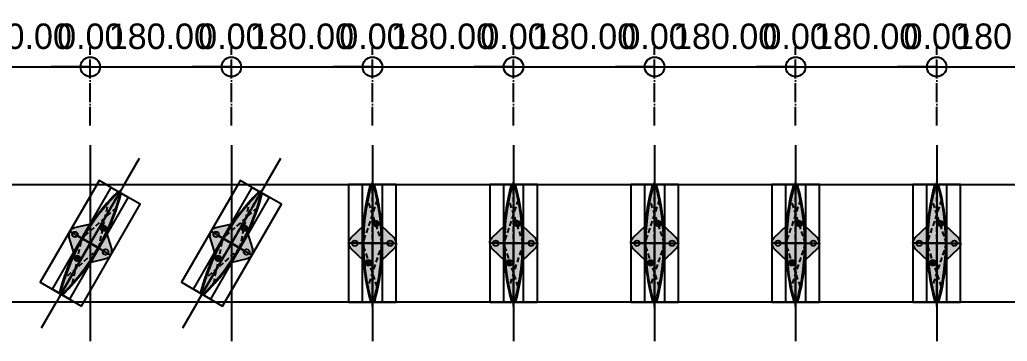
# Model space of a CAD drawing. Header units: millimetres. Extents: x -244126 to 368105, y -173968 to 259060.
# Drawn here: x 69860 to 71120, y 64390 to 64800 of the extents above; entities that cross this region are included whole.
import ezdxf

# ---------------------------------------------------------------- set-up
doc = ezdxf.new("R2010")
doc.units = ezdxf.units.MM
doc.header["$MEASUREMENT"] = 0
for name, pattern in [('ACAD_ISO04W100', [30, 24, -3, 0, -3]), ('CENTER', [2, 1.25, -0.25, 0.25, -0.25]), ('HIDDEN', [9.525, 6.35, -3.175])]:
    doc.linetypes.add(name, pattern=pattern)
for name, color, linetype in [('000 - D I M', 6, 'Continuous'), ('000 - GRID', 8, 'CENTER'), ('000 - H A T C H', 8, 'Continuous'), ('000 - H I D D E N', 7, 'Continuous'), ('000 - SYMBOL CON', 1, 'Continuous'), ('000 - WIPEOUT', 250, 'Continuous'), ('001 - ASCESSORIES', 1, 'Continuous'), ('002 - STRUCTURAL STEEL', 4, 'Continuous'), ('A03_SUN LOUVER', 7, 'Continuous')]:
    doc.layers.add(name, color=color, linetype=linetype)
doc.styles.add('CORDIA', font='cordia.shx')
doc.styles.add('TA', font='Cordia New.ttf', dxfattribs={"height": 4.5})
doc.dimstyles.new('DIM C-C', dxfattribs={"dimtxt": 0.18, "dimasz": 0.1, "dimexe": 0.1, "dimexo": 0.1, "dimgap": 0.09, "dimtad": 1, "dimtoh": 1, "dimzin": 0, "dimdsep": 46, "dimtxsty": 'CORDIA', "dimblk": 'ORIGIN', "dimcen": 0.1, "dimdle": 0.1, "dimclrd": 40, "dimclre": 140, "dimclrt": 3, "dimadec": 0, "dimazin": 0, "dimtfac": 1, "dimtix": 1, "dimtmove": 2, "dimatfit": 3, "dimfxl": 1, "dimtolj": 1, "dimtzin": 0, "dimarcsym": 0})

# ---------------------------------------------------------------- blocks, each defined once
blk = doc.blocks.new('*U901')
at = {"color": 0}
blk.add_wipeout([(-75, 5760), (75, 5760), (75, 0), (-75, 0)], dxfattribs=at).dxf.layer = '000 - WIPEOUT'
at = {"layer": '002 - STRUCTURAL STEEL', "color": 0, "linetype": 'ByBlock'}
blk.add_lwpolyline([(-75, 5760), (75, 5760), (75, 0), (-75, 0)], close=True, dxfattribs=at)
blk = doc.blocks.new('000 - ASSCESSORIES_FAMELINE_AL.END_CAP_FOR_AF_150_TOP_VIEW')
at = {"layer": '000 - H A T C H'}
h = blk.add_hatch(dxfattribs=at)
h.set_pattern_fill('DOTS', color=8, scale=20)
h.set_pattern_definition([(0, (-55991.9054, -45153.6776), (0.625, 1.25), [0, -1.25])])
h.paths.add_polyline_path([(-22.1, 11.6, 0.045886), (-72.8, 2.9, 0.339294), (-75, 0), (0, 0), (0, 19, -0.414214), (-3.5, 22.5, -0.414214), (0, 26), (0, 30.4, 0.18442), (-7.3, 27.3)])
h.paths.add_polyline_path([(-21.5, 5, -1), (-28.5, 5, -1)], flags=16)
h.paths.add_polyline_path([(75, 0, 0.339294), (72.8, 2.9, 0.045886), (22.1, 11.6), (7.3, 27.3, 0.18442), (0, 30.4), (0, 26, -0.414214), (3.5, 22.5, -0.414214), (0, 19), (0, 0)])
h.paths.add_polyline_path([(-7.3, -27.3, 0.18442), (0, -30.4), (0, -26, -0.414214), (-3.5, -22.5, -0.414214), (0, -19), (0, 0), (-75, 0, 0.339294), (-72.8, -2.9, 0.045886), (-22.1, -11.6)])
h.paths.add_polyline_path([(0, -19, -0.414214), (3.5, -22.5, -0.414214), (0, -26), (0, -30.4, 0.18442), (7.3, -27.3), (22.1, -11.6, 0.045886), (72.8, -2.9, 0.339294), (75, 0), (0, 0)])
h.paths.add_polyline_path([(21.5, -5, -1), (28.5, -5, -1)], flags=16)
at = {"color": 250}
blk.add_lwpolyline([(-75, -30.4), (75, -30.4), (75, 30.4), (-75, 30.4)], close=True, dxfattribs=at)
at = {"layer": '000 - SYMBOL CON', "color": 250}
for p, q in [((0, 0), (0, 30.4)), ((0, 0), (0, 30.4)), ((-75, 0), (0, 0)), ((-75, 0), (0, 0)), ((75, 0), (0, 0)), ((0, 0), (0, -30.4)), ((75, 0), (0, 0)), ((0, 0), (0, -30.4))]:
    blk.add_line(p, q, dxfattribs=at)
at = {"layer": '001 - ASCESSORIES', "color": 0}
for points in [[(0, 30.4, 0.18442), (-7.3, 27.3), (-22.1, 11.6, 0.045886), (-72.8, 2.9, 0.339294), (-75, 0)], [(0, 30.4, -0.18442), (7.3, 27.3), (22.1, 11.6, -0.045886), (72.8, 2.9, -0.339294), (75, 0)], [(0, -30.4, -0.18442), (-7.3, -27.3), (-22.1, -11.6, -0.045886), (-72.8, -2.9, -0.339294), (-75, 0)], [(0, -30.4, 0.18442), (7.3, -27.3), (22.1, -11.6, 0.045886), (72.8, -2.9, 0.339294), (75, 0)]]:
    blk.add_lwpolyline(points, format="xyb", dxfattribs=at)
for centre in [(0, 22.5), (-25, 5), (25, -5), (0, -22.5)]:
    blk.add_circle(centre, 3.5, dxfattribs=at)
blk = doc.blocks.new('000 - FAMELINE_AL.SUN_LV_AF_150_CUT_VIEW')
at = {"layer": '000 - H A T C H'}
h = blk.add_hatch(dxfattribs=at)
h.set_pattern_fill('ANSI32', color=256, scale=0.1)
h.set_pattern_definition([(45, (-10310.8226, 5765.5874), (-0.67351921, 0.67351921), []), (45, (-10310.3736, 5765.5874), (-0.67351921, 0.67351921), [])])
edge = h.paths.add_edge_path(flags=16)
edge.add_arc((-0.8, -11.2), 0.3, 269.8359, 360)
edge.add_line((-0.5, -11.2), (-0.5, 11.2))
edge.add_arc((-0.8, 11.2), 0.3, 0, 90.1641)
edge.add_arc((0, -268.1), 279.6, 90.1641, 94.9125)
edge.add_arc((-23.9, 10), 0.5, 94.9125, 180)
edge.add_line((-24.4, 10), (-24.4, 8.2))
edge.add_arc((-23.9, 8.2), 0.5, 180, 250.8308)
edge.add_arc((-25, 5), 2.85, -44.534, 70.8308, ccw=False)
edge.add_arc((-23.4, 3.4), 0.6, 135.466, 315.466, ccw=False)
edge.add_arc((-25, 5), 1.65, 315.466, 584.534)
edge.add_arc((-26.6, 3.4), 0.6, -135.466, 44.534, ccw=False)
edge.add_arc((-25, 5), 2.85, 109.1692, 224.534, ccw=False)
edge.add_arc((-26.1, 8.2), 0.5, 289.1692, 360)
edge.add_line((-25.6, 8.2), (-25.6, 9.8))
edge.add_arc((-26.1, 9.8), 0.5, 0, 95.366)
edge.add_arc((0, -268.1), 279.6, 95.366, 105.0329)
edge.add_arc((-72, 0), 2, 105.0329, 254.9671)
edge.add_arc((0, 268.1), 279.6, 254.9671, 269.8359)
edge = h.paths.add_edge_path(flags=16)
edge.add_arc((23.9, -8.2), 0.5, 0, 70.8308)
edge.add_arc((25, -5), 2.85, 135.466, 250.8308, ccw=False)
edge.add_arc((23.4, -3.4), 0.6, -44.534, 135.466, ccw=False)
edge.add_arc((25, -5), 1.65, 135.466, 404.534)
edge.add_arc((26.6, -3.4), 0.6, 44.534, 224.534, ccw=False)
edge.add_arc((25, -5), 2.85, -70.8308, 44.534, ccw=False)
edge.add_arc((26.1, -8.2), 0.5, 109.1692, 180)
edge.add_line((25.6, -8.2), (25.6, -9.8))
edge.add_arc((26.1, -9.8), 0.5, 180, 275.366)
edge.add_arc((0, 268.1), 279.6, 275.366, 285.0329)
edge.add_arc((72, 0), 2, 285.0329, 434.9671)
edge.add_arc((0, -268.1), 279.6, 74.9671, 89.8359)
edge.add_arc((0.8, 11.2), 0.3, 89.8359, 180)
edge.add_line((0.5, 11.2), (0.5, -11.2))
edge.add_arc((0.8, -11.2), 0.3, 180, 270.1641)
edge.add_arc((0, 268.1), 279.6, 270.1641, 274.9125)
edge.add_arc((23.9, -10), 0.5, 274.9125, 360)
edge.add_line((24.4, -10), (24.4, -8.2))
edge = h.paths.add_edge_path()
edge.add_arc((72, 0), 3, 285.0329, 434.9671)
edge.add_arc((0, -268.1), 280.6, 74.9671, 105.0329)
edge.add_arc((-72, 0), 3, 105.0329, 254.9671)
edge.add_arc((0, 268.1), 280.6, 254.9671, 285.0329)
edge = h.paths.add_edge_path(flags=16)
edge.add_line((-0.5, 0), (0.5, 0))
h = blk.add_hatch(color=250, dxfattribs=at)
h.dxf.hatch_style = 1
edge = h.paths.add_edge_path()
edge.add_arc((72, 0), 3, 285.0329, 434.9671)
edge.add_arc((0, -268.1), 280.6, 74.9671, 105.0329)
edge.add_arc((-72, 0), 3, 105.0329, 254.9671)
edge.add_arc((0, 268.1), 280.6, 254.9671, 285.0329)
at = {"layer": '000 - H I D D E N', "color": 250, "linetype": 'HIDDEN'}
for p, q in [((0, 17.4), (0, -17.4)), ((-80.7, 0), (80.7, 0))]:
    blk.add_line(p, q, dxfattribs=at)
at = {"layer": '000 - H I D D E N', "color": 8, "linetype": 'HIDDEN'}
for p, q in [((0, -12.5), (-55.6, 5.9)), ((-55.4, -6), (0, 12.5)), ((55.4, -6), (0, 12.5)), ((0, -12.5), (55.6, 5.9))]:
    blk.add_line(p, q, dxfattribs=at)
at = {"layer": 'A03_SUN LOUVER', "color": 0}
blk.add_line((-0.5, 0), (0.5, 0), dxfattribs=at)
for points in [[(72.8, -2.9, 0.766871), (72.8, 2.9, 0.131944), (-72.8, 2.9, 0.766871), (-72.8, -2.9, 0.131944)], [(-0.8, -11.5, 0.415053), (-0.5, -11.2), (-0.5, 11.2, 0.415053), (-0.8, 11.5, 0.020722), (-23.9, 10.5, 0.389318), (-24.4, 10), (-24.4, 8.2, 0.319289), (-24.1, 7.7, -0.550692), (-23, 3, -1), (-23.8, 3.8, 2.386714), (-26.2, 3.8, -1), (-27, 3, -0.550692), (-25.9, 7.7, 0.319289), (-25.6, 8.2), (-25.6, 9.8, 0.441918), (-26.1, 10.3, 0.042205), (-72.5, 1.9, 0.766871), (-72.5, -1.9, 0.064968)], [(24.4, -8.2, 0.319289), (24.1, -7.7, -0.550692), (23, -3, -1), (23.8, -3.8, 2.386714), (26.2, -3.8, -1), (27, -3, -0.550692), (25.9, -7.7, 0.319289), (25.6, -8.2), (25.6, -9.8, 0.441918), (26.1, -10.3, 0.042205), (72.5, -1.9, 0.766871), (72.5, 1.9, 0.064968), (0.8, 11.5, 0.415053), (0.5, 11.2), (0.5, -11.2, 0.415053), (0.8, -11.5, 0.020722), (23.9, -10.5, 0.389318), (24.4, -10)]]:
    blk.add_lwpolyline(points, format="xyb", close=True, dxfattribs=at)
at = {"layer": 'Defpoints', "color": 250}
blk.add_lwpolyline([(75, -12.5), (-75, -12.5), (-75, 12.5), (75, 12.5)], close=True, dxfattribs=at)
blk = doc.blocks.new('*U894')
at = {"color": 3}
blk.add_point((0, -150), dxfattribs=at)
at = {"layer": '000 - GRID', "color": 0, "linetype": 'ByBlock'}
blk.add_line((0, 50), (0, -200), dxfattribs=at)
at = {"layer": '000 - GRID', "color": 0}
blk.add_point((0, 0), dxfattribs=at)
at = {"style": 'TA', "flags": 1}
blk.add_attdef('LOCATION', (6, 6), '', height=4.5, dxfattribs=at)
blk = doc.blocks.new('*U1624')
at = {"layer": '000 - GRID', "linetype": 'ByBlock', "rotation": 270}
blk.add_blockref('*U894', (75, 0), dxfattribs=at)
at = {"layer": '001 - ASCESSORIES', "color": 1}
blk.add_blockref('000 - ASSCESSORIES_FAMELINE_AL.END_CAP_FOR_AF_150_TOP_VIEW', (0, 0), dxfattribs=at)
at = {"layer": 'A03_SUN LOUVER', "color": 0}
blk.add_blockref('000 - FAMELINE_AL.SUN_LV_AF_150_CUT_VIEW', (0, 0), dxfattribs=at)
blk = doc.blocks.new('_Origin')
at = {"color": 0, "linetype": 'ByBlock', "lineweight": -2}
blk.add_line((0, 0), (-1, 0), dxfattribs=at)
blk.add_circle((0, 0), 0.5, dxfattribs=at)
blk = doc.blocks.new('*D2124')
at = {"layer": '000 - D I M', "color": 140, "linetype": 'ACAD_ISO04W100', "lineweight": -2, "transparency": 16777216}
for p, q in [((69769.8, 64665.4), (69769.8, 64765.4)), ((69949.8, 64665.4), (69949.8, 64765.4))]:
    blk.add_line(p, q, dxfattribs=at)
at = {"layer": '000 - D I M', "color": 40, "lineweight": -2, "transparency": 16777216}
for p, q in [((69744.8, 64740.4), (69719.8, 64740.4)), ((69769.8, 64740.4), (69949.8, 64740.4)), ((69974.8, 64740.4), (69999.8, 64740.4))]:
    blk.add_line(p, q, dxfattribs=at)
at = {"layer": 'Defpoints', "color": 0, "transparency": 16777216}
for p in [(69949.8, 64740.4), (69769.8, 64640.4), (69949.8, 64640.4)]:
    blk.add_point(p, dxfattribs=at)
at = {"layer": '000 - D I M', "color": 40, "lineweight": -2, "transparency": 16777216, "xscale": 25, "yscale": 25, "zscale": 25}
blk.add_blockref('_Origin', (69769.8, 64740.4), dxfattribs=at)
at = {"layer": '000 - D I M', "color": 40, "lineweight": -2, "transparency": 16777216, "xscale": 25, "yscale": 25, "zscale": 25, "rotation": 180}
blk.add_blockref('_Origin', (69949.8, 64740.4), dxfattribs=at)
at = {"layer": '000 - D I M', "color": 3, "transparency": 16777216, "insert": (69859.8, 64779.2), "char_height": 32.5, "attachment_point": 5, "style": 'CORDIA'}
blk.add_mtext('\\A1;180.00', dxfattribs=at)
blk = doc.blocks.new('*D2125')
at = {"layer": '000 - D I M', "color": 140, "linetype": 'ACAD_ISO04W100', "lineweight": -2, "transparency": 16777216}
blk.add_line((69949.8, 64665.4), (69949.8, 64765.4), dxfattribs=at)
blk.add_line((69949.8, 64665.4), (69949.8, 64765.4), dxfattribs=at)
at = {"layer": '000 - D I M', "color": 40, "lineweight": -2, "transparency": 16777216}
for p, q in [((69924.8, 64740.4), (69899.8, 64740.4)), ((69974.8, 64740.4), (69999.8, 64740.4))]:
    blk.add_line(p, q, dxfattribs=at)
at = {"layer": 'Defpoints', "color": 0, "transparency": 16777216}
for p in [(69949.8, 64740.4), (69949.8, 64640.4), (69949.8, 64640.4)]:
    blk.add_point(p, dxfattribs=at)
at = {"layer": '000 - D I M', "color": 40, "lineweight": -2, "transparency": 16777216, "xscale": 25, "yscale": 25, "zscale": 25}
blk.add_blockref('_Origin', (69949.8, 64740.4), dxfattribs=at)
at = {"layer": '000 - D I M', "color": 40, "lineweight": -2, "transparency": 16777216, "xscale": 25, "yscale": 25, "zscale": 25, "rotation": 180}
blk.add_blockref('_Origin', (69949.8, 64740.4), dxfattribs=at)
at = {"layer": '000 - D I M', "color": 3, "transparency": 16777216, "insert": (69949.8, 64779.2), "char_height": 32.5, "attachment_point": 5, "style": 'CORDIA'}
blk.add_mtext('\\A1;0.00', dxfattribs=at)
blk = doc.blocks.new('*D2126')
at = {"layer": '000 - D I M', "color": 140, "linetype": 'ACAD_ISO04W100', "lineweight": -2, "transparency": 16777216}
for p, q in [((69949.8, 64665.4), (69949.8, 64765.4)), ((70129.8, 64665.4), (70129.8, 64765.4))]:
    blk.add_line(p, q, dxfattribs=at)
at = {"layer": '000 - D I M', "color": 40, "lineweight": -2, "transparency": 16777216}
for p, q in [((69924.8, 64740.4), (69899.8, 64740.4)), ((69949.8, 64740.4), (70129.8, 64740.4)), ((70154.8, 64740.4), (70179.8, 64740.4))]:
    blk.add_line(p, q, dxfattribs=at)
at = {"layer": 'Defpoints', "color": 0, "transparency": 16777216}
for p in [(70129.8, 64740.4), (69949.8, 64640.4), (70129.8, 64640.4)]:
    blk.add_point(p, dxfattribs=at)
at = {"layer": '000 - D I M', "color": 40, "lineweight": -2, "transparency": 16777216, "xscale": 25, "yscale": 25, "zscale": 25}
blk.add_blockref('_Origin', (69949.8, 64740.4), dxfattribs=at)
at = {"layer": '000 - D I M', "color": 40, "lineweight": -2, "transparency": 16777216, "xscale": 25, "yscale": 25, "zscale": 25, "rotation": 180}
blk.add_blockref('_Origin', (70129.8, 64740.4), dxfattribs=at)
at = {"layer": '000 - D I M', "color": 3, "transparency": 16777216, "insert": (70039.8, 64779.2), "char_height": 32.5, "attachment_point": 5, "style": 'CORDIA'}
blk.add_mtext('\\A1;180.00', dxfattribs=at)
blk = doc.blocks.new('*D2127')
at = {"layer": '000 - D I M', "color": 140, "linetype": 'ACAD_ISO04W100', "lineweight": -2, "transparency": 16777216}
blk.add_line((70129.8, 64665.4), (70129.8, 64765.4), dxfattribs=at)
blk.add_line((70129.8, 64665.4), (70129.8, 64765.4), dxfattribs=at)
at = {"layer": '000 - D I M', "color": 40, "lineweight": -2, "transparency": 16777216}
for p, q in [((70104.8, 64740.4), (70079.8, 64740.4)), ((70154.8, 64740.4), (70179.8, 64740.4))]:
    blk.add_line(p, q, dxfattribs=at)
at = {"layer": 'Defpoints', "color": 0, "transparency": 16777216}
for p in [(70129.8, 64740.4), (70129.8, 64640.4), (70129.8, 64640.4)]:
    blk.add_point(p, dxfattribs=at)
at = {"layer": '000 - D I M', "color": 40, "lineweight": -2, "transparency": 16777216, "xscale": 25, "yscale": 25, "zscale": 25}
blk.add_blockref('_Origin', (70129.8, 64740.4), dxfattribs=at)
at = {"layer": '000 - D I M', "color": 40, "lineweight": -2, "transparency": 16777216, "xscale": 25, "yscale": 25, "zscale": 25, "rotation": 180}
blk.add_blockref('_Origin', (70129.8, 64740.4), dxfattribs=at)
at = {"layer": '000 - D I M', "color": 3, "transparency": 16777216, "insert": (70129.8, 64779.2), "char_height": 32.5, "attachment_point": 5, "style": 'CORDIA'}
blk.add_mtext('\\A1;0.00', dxfattribs=at)
blk = doc.blocks.new('*D2128')
at = {"layer": '000 - D I M', "color": 140, "linetype": 'ACAD_ISO04W100', "lineweight": -2, "transparency": 16777216}
for p, q in [((70129.8, 64665.4), (70129.8, 64765.4)), ((70309.8, 64665.4), (70309.8, 64765.4))]:
    blk.add_line(p, q, dxfattribs=at)
at = {"layer": '000 - D I M', "color": 40, "lineweight": -2, "transparency": 16777216}
for p, q in [((70104.8, 64740.4), (70079.8, 64740.4)), ((70129.8, 64740.4), (70309.8, 64740.4)), ((70334.8, 64740.4), (70359.8, 64740.4))]:
    blk.add_line(p, q, dxfattribs=at)
at = {"layer": 'Defpoints', "color": 0, "transparency": 16777216}
for p in [(70309.8, 64740.4), (70129.8, 64640.4), (70309.8, 64640.4)]:
    blk.add_point(p, dxfattribs=at)
at = {"layer": '000 - D I M', "color": 40, "lineweight": -2, "transparency": 16777216, "xscale": 25, "yscale": 25, "zscale": 25}
blk.add_blockref('_Origin', (70129.8, 64740.4), dxfattribs=at)
at = {"layer": '000 - D I M', "color": 40, "lineweight": -2, "transparency": 16777216, "xscale": 25, "yscale": 25, "zscale": 25, "rotation": 180}
blk.add_blockref('_Origin', (70309.8, 64740.4), dxfattribs=at)
at = {"layer": '000 - D I M', "color": 3, "transparency": 16777216, "insert": (70219.8, 64779.2), "char_height": 32.5, "attachment_point": 5, "style": 'CORDIA'}
blk.add_mtext('\\A1;180.00', dxfattribs=at)
blk = doc.blocks.new('*D2129')
at = {"layer": '000 - D I M', "color": 140, "linetype": 'ACAD_ISO04W100', "lineweight": -2, "transparency": 16777216}
blk.add_line((70309.8, 64665.4), (70309.8, 64765.4), dxfattribs=at)
blk.add_line((70309.8, 64665.4), (70309.8, 64765.4), dxfattribs=at)
at = {"layer": '000 - D I M', "color": 40, "lineweight": -2, "transparency": 16777216}
for p, q in [((70284.8, 64740.4), (70259.8, 64740.4)), ((70334.8, 64740.4), (70359.8, 64740.4))]:
    blk.add_line(p, q, dxfattribs=at)
at = {"layer": 'Defpoints', "color": 0, "transparency": 16777216}
for p in [(70309.8, 64740.4), (70309.8, 64640.4), (70309.8, 64640.4)]:
    blk.add_point(p, dxfattribs=at)
at = {"layer": '000 - D I M', "color": 40, "lineweight": -2, "transparency": 16777216, "xscale": 25, "yscale": 25, "zscale": 25}
blk.add_blockref('_Origin', (70309.8, 64740.4), dxfattribs=at)
at = {"layer": '000 - D I M', "color": 40, "lineweight": -2, "transparency": 16777216, "xscale": 25, "yscale": 25, "zscale": 25, "rotation": 180}
blk.add_blockref('_Origin', (70309.8, 64740.4), dxfattribs=at)
at = {"layer": '000 - D I M', "color": 3, "transparency": 16777216, "insert": (70309.8, 64779.2), "char_height": 32.5, "attachment_point": 5, "style": 'CORDIA'}
blk.add_mtext('\\A1;0.00', dxfattribs=at)
blk = doc.blocks.new('*D2130')
at = {"layer": '000 - D I M', "color": 140, "linetype": 'ACAD_ISO04W100', "lineweight": -2, "transparency": 16777216}
for p, q in [((70309.8, 64665.4), (70309.8, 64765.4)), ((70489.8, 64665.4), (70489.8, 64765.4))]:
    blk.add_line(p, q, dxfattribs=at)
at = {"layer": '000 - D I M', "color": 40, "lineweight": -2, "transparency": 16777216}
for p, q in [((70284.8, 64740.4), (70259.8, 64740.4)), ((70309.8, 64740.4), (70489.8, 64740.4)), ((70514.8, 64740.4), (70539.8, 64740.4))]:
    blk.add_line(p, q, dxfattribs=at)
at = {"layer": 'Defpoints', "color": 0, "transparency": 16777216}
for p in [(70489.8, 64740.4), (70309.8, 64640.4), (70489.8, 64640.4)]:
    blk.add_point(p, dxfattribs=at)
at = {"layer": '000 - D I M', "color": 40, "lineweight": -2, "transparency": 16777216, "xscale": 25, "yscale": 25, "zscale": 25}
blk.add_blockref('_Origin', (70309.8, 64740.4), dxfattribs=at)
at = {"layer": '000 - D I M', "color": 40, "lineweight": -2, "transparency": 16777216, "xscale": 25, "yscale": 25, "zscale": 25, "rotation": 180}
blk.add_blockref('_Origin', (70489.8, 64740.4), dxfattribs=at)
at = {"layer": '000 - D I M', "color": 3, "transparency": 16777216, "insert": (70399.8, 64779.2), "char_height": 32.5, "attachment_point": 5, "style": 'CORDIA'}
blk.add_mtext('\\A1;180.00', dxfattribs=at)
blk = doc.blocks.new('*D2142')
at = {"layer": '000 - D I M', "color": 140, "linetype": 'ACAD_ISO04W100', "lineweight": -2, "transparency": 16777216}
blk.add_line((70489.8, 64665.4), (70489.8, 64765.4), dxfattribs=at)
blk.add_line((70489.8, 64665.4), (70489.8, 64765.4), dxfattribs=at)
at = {"layer": '000 - D I M', "color": 40, "lineweight": -2, "transparency": 16777216}
for p, q in [((70464.8, 64740.4), (70439.8, 64740.4)), ((70514.8, 64740.4), (70539.8, 64740.4))]:
    blk.add_line(p, q, dxfattribs=at)
at = {"layer": 'Defpoints', "color": 0, "transparency": 16777216}
for p in [(70489.8, 64740.4), (70489.8, 64640.4), (70489.8, 64640.4)]:
    blk.add_point(p, dxfattribs=at)
at = {"layer": '000 - D I M', "color": 40, "lineweight": -2, "transparency": 16777216, "xscale": 25, "yscale": 25, "zscale": 25}
blk.add_blockref('_Origin', (70489.8, 64740.4), dxfattribs=at)
at = {"layer": '000 - D I M', "color": 40, "lineweight": -2, "transparency": 16777216, "xscale": 25, "yscale": 25, "zscale": 25, "rotation": 180}
blk.add_blockref('_Origin', (70489.8, 64740.4), dxfattribs=at)
at = {"layer": '000 - D I M', "color": 3, "transparency": 16777216, "insert": (70489.8, 64779.2), "char_height": 32.5, "attachment_point": 5, "style": 'CORDIA'}
blk.add_mtext('\\A1;0.00', dxfattribs=at)
blk = doc.blocks.new('*D2143')
at = {"layer": '000 - D I M', "color": 140, "linetype": 'ACAD_ISO04W100', "lineweight": -2, "transparency": 16777216}
for p, q in [((70489.8, 64665.4), (70489.8, 64765.4)), ((70669.8, 64665.4), (70669.8, 64765.4))]:
    blk.add_line(p, q, dxfattribs=at)
at = {"layer": '000 - D I M', "color": 40, "lineweight": -2, "transparency": 16777216}
for p, q in [((70464.8, 64740.4), (70439.8, 64740.4)), ((70489.8, 64740.4), (70669.8, 64740.4)), ((70694.8, 64740.4), (70719.8, 64740.4))]:
    blk.add_line(p, q, dxfattribs=at)
at = {"layer": 'Defpoints', "color": 0, "transparency": 16777216}
for p in [(70669.8, 64740.4), (70489.8, 64640.4), (70669.8, 64640.4)]:
    blk.add_point(p, dxfattribs=at)
at = {"layer": '000 - D I M', "color": 40, "lineweight": -2, "transparency": 16777216, "xscale": 25, "yscale": 25, "zscale": 25}
blk.add_blockref('_Origin', (70489.8, 64740.4), dxfattribs=at)
at = {"layer": '000 - D I M', "color": 40, "lineweight": -2, "transparency": 16777216, "xscale": 25, "yscale": 25, "zscale": 25, "rotation": 180}
blk.add_blockref('_Origin', (70669.8, 64740.4), dxfattribs=at)
at = {"layer": '000 - D I M', "color": 3, "transparency": 16777216, "insert": (70579.8, 64779.2), "char_height": 32.5, "attachment_point": 5, "style": 'CORDIA'}
blk.add_mtext('\\A1;180.00', dxfattribs=at)
blk = doc.blocks.new('*D2144')
at = {"layer": '000 - D I M', "color": 140, "linetype": 'ACAD_ISO04W100', "lineweight": -2, "transparency": 16777216}
blk.add_line((70669.8, 64665.4), (70669.8, 64765.4), dxfattribs=at)
blk.add_line((70669.8, 64665.4), (70669.8, 64765.4), dxfattribs=at)
at = {"layer": '000 - D I M', "color": 40, "lineweight": -2, "transparency": 16777216}
for p, q in [((70644.8, 64740.4), (70619.8, 64740.4)), ((70694.8, 64740.4), (70719.8, 64740.4))]:
    blk.add_line(p, q, dxfattribs=at)
at = {"layer": 'Defpoints', "color": 0, "transparency": 16777216}
for p in [(70669.8, 64740.4), (70669.8, 64640.4), (70669.8, 64640.4)]:
    blk.add_point(p, dxfattribs=at)
at = {"layer": '000 - D I M', "color": 40, "lineweight": -2, "transparency": 16777216, "xscale": 25, "yscale": 25, "zscale": 25}
blk.add_blockref('_Origin', (70669.8, 64740.4), dxfattribs=at)
at = {"layer": '000 - D I M', "color": 40, "lineweight": -2, "transparency": 16777216, "xscale": 25, "yscale": 25, "zscale": 25, "rotation": 180}
blk.add_blockref('_Origin', (70669.8, 64740.4), dxfattribs=at)
at = {"layer": '000 - D I M', "color": 3, "transparency": 16777216, "insert": (70669.8, 64779.2), "char_height": 32.5, "attachment_point": 5, "style": 'CORDIA'}
blk.add_mtext('\\A1;0.00', dxfattribs=at)
blk = doc.blocks.new('*D2145')
at = {"layer": '000 - D I M', "color": 140, "linetype": 'ACAD_ISO04W100', "lineweight": -2, "transparency": 16777216}
for p, q in [((70669.8, 64665.4), (70669.8, 64765.4)), ((70849.8, 64665.4), (70849.8, 64765.4))]:
    blk.add_line(p, q, dxfattribs=at)
at = {"layer": '000 - D I M', "color": 40, "lineweight": -2, "transparency": 16777216}
for p, q in [((70644.8, 64740.4), (70619.8, 64740.4)), ((70669.8, 64740.4), (70849.8, 64740.4)), ((70874.8, 64740.4), (70899.8, 64740.4))]:
    blk.add_line(p, q, dxfattribs=at)
at = {"layer": 'Defpoints', "color": 0, "transparency": 16777216}
for p in [(70849.8, 64740.4), (70669.8, 64640.4), (70849.8, 64640.4)]:
    blk.add_point(p, dxfattribs=at)
at = {"layer": '000 - D I M', "color": 40, "lineweight": -2, "transparency": 16777216, "xscale": 25, "yscale": 25, "zscale": 25}
blk.add_blockref('_Origin', (70669.8, 64740.4), dxfattribs=at)
at = {"layer": '000 - D I M', "color": 40, "lineweight": -2, "transparency": 16777216, "xscale": 25, "yscale": 25, "zscale": 25, "rotation": 180}
blk.add_blockref('_Origin', (70849.8, 64740.4), dxfattribs=at)
at = {"layer": '000 - D I M', "color": 3, "transparency": 16777216, "insert": (70759.8, 64779.2), "char_height": 32.5, "attachment_point": 5, "style": 'CORDIA'}
blk.add_mtext('\\A1;180.00', dxfattribs=at)
blk = doc.blocks.new('*D2146')
at = {"layer": '000 - D I M', "color": 140, "linetype": 'ACAD_ISO04W100', "lineweight": -2, "transparency": 16777216}
blk.add_line((70849.8, 64665.4), (70849.8, 64765.4), dxfattribs=at)
blk.add_line((70849.8, 64665.4), (70849.8, 64765.4), dxfattribs=at)
at = {"layer": '000 - D I M', "color": 40, "lineweight": -2, "transparency": 16777216}
for p, q in [((70824.8, 64740.4), (70799.8, 64740.4)), ((70874.8, 64740.4), (70899.8, 64740.4))]:
    blk.add_line(p, q, dxfattribs=at)
at = {"layer": 'Defpoints', "color": 0, "transparency": 16777216}
for p in [(70849.8, 64740.4), (70849.8, 64640.4), (70849.8, 64640.4)]:
    blk.add_point(p, dxfattribs=at)
at = {"layer": '000 - D I M', "color": 40, "lineweight": -2, "transparency": 16777216, "xscale": 25, "yscale": 25, "zscale": 25}
blk.add_blockref('_Origin', (70849.8, 64740.4), dxfattribs=at)
at = {"layer": '000 - D I M', "color": 40, "lineweight": -2, "transparency": 16777216, "xscale": 25, "yscale": 25, "zscale": 25, "rotation": 180}
blk.add_blockref('_Origin', (70849.8, 64740.4), dxfattribs=at)
at = {"layer": '000 - D I M', "color": 3, "transparency": 16777216, "insert": (70849.8, 64779.2), "char_height": 32.5, "attachment_point": 5, "style": 'CORDIA'}
blk.add_mtext('\\A1;0.00', dxfattribs=at)
blk = doc.blocks.new('*D2147')
at = {"layer": '000 - D I M', "color": 140, "linetype": 'ACAD_ISO04W100', "lineweight": -2, "transparency": 16777216}
for p, q in [((70849.8, 64665.4), (70849.8, 64765.4)), ((71029.8, 64665.4), (71029.8, 64765.4))]:
    blk.add_line(p, q, dxfattribs=at)
at = {"layer": '000 - D I M', "color": 40, "lineweight": -2, "transparency": 16777216}
for p, q in [((70824.8, 64740.4), (70799.8, 64740.4)), ((70849.8, 64740.4), (71029.8, 64740.4)), ((71054.8, 64740.4), (71079.8, 64740.4))]:
    blk.add_line(p, q, dxfattribs=at)
at = {"layer": 'Defpoints', "color": 0, "transparency": 16777216}
for p in [(71029.8, 64740.4), (70849.8, 64640.4), (71029.8, 64640.4)]:
    blk.add_point(p, dxfattribs=at)
at = {"layer": '000 - D I M', "color": 40, "lineweight": -2, "transparency": 16777216, "xscale": 25, "yscale": 25, "zscale": 25}
blk.add_blockref('_Origin', (70849.8, 64740.4), dxfattribs=at)
at = {"layer": '000 - D I M', "color": 40, "lineweight": -2, "transparency": 16777216, "xscale": 25, "yscale": 25, "zscale": 25, "rotation": 180}
blk.add_blockref('_Origin', (71029.8, 64740.4), dxfattribs=at)
at = {"layer": '000 - D I M', "color": 3, "transparency": 16777216, "insert": (70939.8, 64779.2), "char_height": 32.5, "attachment_point": 5, "style": 'CORDIA'}
blk.add_mtext('\\A1;180.00', dxfattribs=at)
blk = doc.blocks.new('*D2148')
at = {"layer": '000 - D I M', "color": 140, "linetype": 'ACAD_ISO04W100', "lineweight": -2, "transparency": 16777216}
blk.add_line((71029.8, 64665.4), (71029.8, 64765.4), dxfattribs=at)
blk.add_line((71029.8, 64665.4), (71029.8, 64765.4), dxfattribs=at)
at = {"layer": '000 - D I M', "color": 40, "lineweight": -2, "transparency": 16777216}
for p, q in [((71004.8, 64740.4), (70979.8, 64740.4)), ((71054.8, 64740.4), (71079.8, 64740.4))]:
    blk.add_line(p, q, dxfattribs=at)
at = {"layer": 'Defpoints', "color": 0, "transparency": 16777216}
for p in [(71029.8, 64740.4), (71029.8, 64640.4), (71029.8, 64640.4)]:
    blk.add_point(p, dxfattribs=at)
at = {"layer": '000 - D I M', "color": 40, "lineweight": -2, "transparency": 16777216, "xscale": 25, "yscale": 25, "zscale": 25}
blk.add_blockref('_Origin', (71029.8, 64740.4), dxfattribs=at)
at = {"layer": '000 - D I M', "color": 40, "lineweight": -2, "transparency": 16777216, "xscale": 25, "yscale": 25, "zscale": 25, "rotation": 180}
blk.add_blockref('_Origin', (71029.8, 64740.4), dxfattribs=at)
at = {"layer": '000 - D I M', "color": 3, "transparency": 16777216, "insert": (71029.8, 64779.2), "char_height": 32.5, "attachment_point": 5, "style": 'CORDIA'}
blk.add_mtext('\\A1;0.00', dxfattribs=at)
blk = doc.blocks.new('*D2149')
at = {"layer": '000 - D I M', "color": 140, "linetype": 'ACAD_ISO04W100', "lineweight": -2, "transparency": 16777216}
for p, q in [((71029.8, 64665.4), (71029.8, 64765.4)), ((71209.8, 64665.4), (71209.8, 64765.4))]:
    blk.add_line(p, q, dxfattribs=at)
at = {"layer": '000 - D I M', "color": 40, "lineweight": -2, "transparency": 16777216}
for p, q in [((71004.8, 64740.4), (70979.8, 64740.4)), ((71029.8, 64740.4), (71209.8, 64740.4)), ((71234.8, 64740.4), (71259.8, 64740.4))]:
    blk.add_line(p, q, dxfattribs=at)
at = {"layer": 'Defpoints', "color": 0, "transparency": 16777216}
for p in [(71209.8, 64740.4), (71029.8, 64640.4), (71209.8, 64640.4)]:
    blk.add_point(p, dxfattribs=at)
at = {"layer": '000 - D I M', "color": 40, "lineweight": -2, "transparency": 16777216, "xscale": 25, "yscale": 25, "zscale": 25}
blk.add_blockref('_Origin', (71029.8, 64740.4), dxfattribs=at)
at = {"layer": '000 - D I M', "color": 40, "lineweight": -2, "transparency": 16777216, "xscale": 25, "yscale": 25, "zscale": 25, "rotation": 180}
blk.add_blockref('_Origin', (71209.8, 64740.4), dxfattribs=at)
at = {"layer": '000 - D I M', "color": 3, "transparency": 16777216, "insert": (71119.8, 64779.2), "char_height": 32.5, "attachment_point": 5, "style": 'CORDIA'}
blk.add_mtext('\\A1;180.00', dxfattribs=at)

msp = doc.modelspace()

# ---------------------------------------------------------------- block references
at = {"color": 3, "rotation": 270}
msp.add_blockref('*U901', (67789.79252, 64515.40292), dxfattribs=at)

# ---------------------------------------------------------------- dimensions: what is measured, and where the dimension line sits
at = {"layer": '000 - D I M', "color": 3}
for base, p1, p2, picture, middle in [((69949.79252, 64740.40292), (69769.79252, 64640.40292), (69949.79252, 64640.40292), '*D2124', (69859.79252, 64779.15292)), ((69949.7925237334, 64740.4029169587), (69949.7925237334, 64640.4029169587), (69949.7925237334, 64640.4029169587), '*D2125', (69949.7925237334, 64779.1529169587)), ((70129.79252, 64740.40292), (69949.79252, 64640.40292), (70129.79252, 64640.40292), '*D2126', (70039.79252, 64779.15292)), ((70129.7925237334, 64740.4029169587), (70129.7925237334, 64640.4029169587), (70129.7925237334, 64640.4029169587), '*D2127', (70129.7925237334, 64779.1529169587)), ((70309.79252, 64740.40292), (70129.79252, 64640.40292), (70309.79252, 64640.40292), '*D2128', (70219.79252, 64779.15292)), ((70309.7925237334, 64740.4029169587), (70309.7925237334, 64640.4029169587), (70309.7925237334, 64640.4029169587), '*D2129', (70309.7925237334, 64779.1529169587)), ((70489.79252, 64740.40292), (70309.79252, 64640.40292), (70489.79252, 64640.40292), '*D2130', (70399.79252, 64779.15292)), ((70489.7925237334, 64740.4029169587), (70489.7925237334, 64640.4029169587), (70489.7925237334, 64640.4029169587), '*D2142', (70489.7925237334, 64779.1529169587)), ((70669.79252, 64740.40292), (70489.79252, 64640.40292), (70669.79252, 64640.40292), '*D2143', (70579.79252, 64779.15292)), ((70669.7925237334, 64740.4029169587), (70669.7925237334, 64640.4029169587), (70669.7925237334, 64640.4029169587), '*D2144', (70669.7925237334, 64779.1529169587)), ((70849.79252, 64740.40292), (70669.79252, 64640.40292), (70849.79252, 64640.40292), '*D2145', (70759.79252, 64779.15292)), ((70849.7925237334, 64740.4029169587), (70849.7925237334, 64640.4029169587), (70849.7925237334, 64640.4029169587), '*D2146', (70849.7925237334, 64779.1529169587)), ((71029.79252, 64740.40292), (70849.79252, 64640.40292), (71029.79252, 64640.40292), '*D2147', (70939.79252, 64779.15292)), ((71029.7925237334, 64740.4029169587), (71029.7925237334, 64640.4029169587), (71029.7925237334, 64640.4029169587), '*D2148', (71029.7925237334, 64779.1529169587)), ((71209.79252, 64740.40292), (71029.79252, 64640.40292), (71209.79252, 64640.40292), '*D2149', (71119.79252, 64779.15292))]:
    dim = msp.add_linear_dim(base=base, p1=p1, p2=p2, dimstyle='DIM C-C', override={"dimscale": 250, "dimtxt": 0.13}, dxfattribs=at)
    dim.commit()
    dim.dimension.update_dxf_attribs({"geometry": picture, "text_midpoint": middle})

# ---------------------------------------------------------------- next in the draw order: block references
at = {"color": 3}
for p, rotation in [((69949.79252, 64515.40292), 59.99999999999999), ((70129.79252, 64515.40292), 59.99999999999999), ((70309.79252, 64515.40292), 90), ((70489.79252, 64515.40292), 90), ((70669.79252, 64515.40292), 90), ((70849.79252, 64515.40292), 90), ((71029.79252, 64515.40292), 90)]:
    msp.add_blockref('*U1624', p, dxfattribs=dict(at, rotation=rotation))
at = {"layer": '000 - GRID', "linetype": 'ByBlock'}
for p in [(69949.79252, 64590.40292), (69949.79252, 64590.40292), (70129.79252, 64590.40292), (70129.79252, 64590.40292), (70309.79252, 64590.40292), (70309.79252, 64590.40292), (70489.79252, 64590.40292), (70489.79252, 64590.40292), (70669.79252, 64590.40292), (70669.79252, 64590.40292), (70849.79252, 64590.40292), (70849.79252, 64590.40292), (71029.79252, 64590.40292), (71029.79252, 64590.40292)]:
    msp.add_blockref('*U894', p, dxfattribs=at)

doc.saveas('drawing.dxf')
